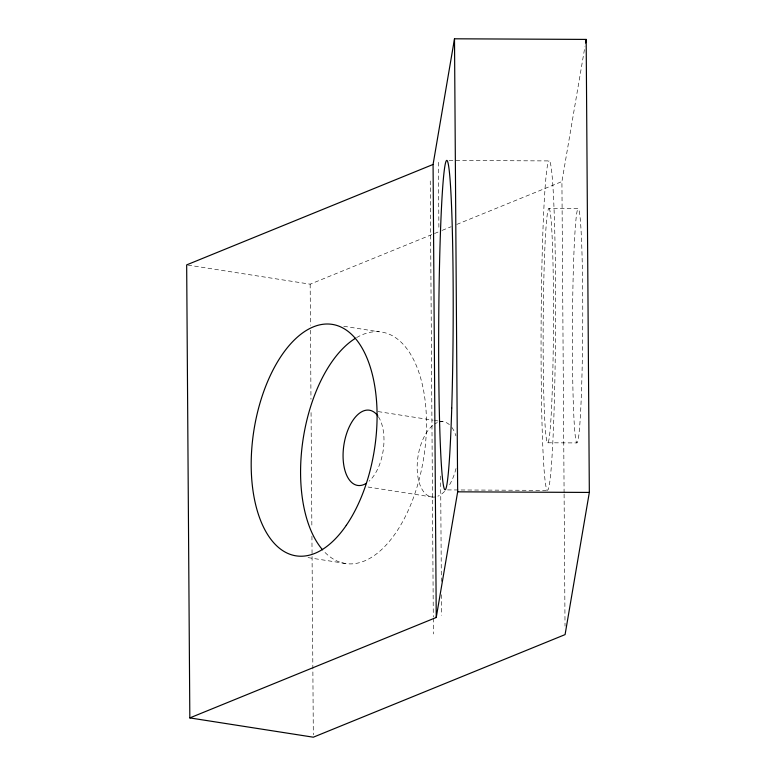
<?xml version="1.0" encoding="UTF-8"?>
<svg xmlns="http://www.w3.org/2000/svg" width="776" height="776" viewBox="0 0 776 776"><rect width="100%" height="100%" fill="white"/><g stroke="black" fill="none" stroke-linecap="round" stroke-linejoin="round"><path stroke-width="0.58" stroke-dasharray="3.88 2.91" d="M564.094 492.876L561.921 181.574L584.949 46.579M187.86 265.072L310.167 284.171L441.078 230.821M442.194 230.365L451.147 226.718M456.744 224.439L561.921 181.574M449.071 160.448L549.068 160.913A164.735 7.226 -89.7 0 1 554.142 408.506A164.735 7.226 -89.7 0 1 541.638 407.526A164.735 7.226 -89.7 0 1 549.068 160.913M548.836 208.501A117.147 5.141 -89.7 0 1 552.454 384.566A117.147 5.141 -89.7 0 1 543.549 383.868A117.147 5.141 -89.7 0 1 548.836 208.501L578.101 208.637A117.147 5.141 -89.7 0 1 581.709 384.702A117.147 5.141 -89.7 0 1 572.814 384.004A117.147 5.141 -89.7 0 1 578.101 208.637M547.72 442.786L576.985 442.921M447.5 489.918L547.497 490.383M343.768 326.269L379.047 331.779M378.135 411.59L433.105 420.185M434.308 420.369L437.887 420.931M439.09 421.116L442.669 421.678M368.037 487.018L432.581 497.096M308.014 557.605L347.997 563.851M564.103 494.089L565.025 626.125M438.421 162.281L438.896 230.113M440.613 476.008L441.34 581.389M441.437 594.717L441.583 615.31M430.253 180.963L433.299 617.036M433.309 618.249L433.415 633.992M310.167 284.171L310.458 325.357M310.487 330.207L310.972 399.252M311.069 412.57L311.865 527.641M311.933 536.129L313.32 734.775M439.507 421.911A38.072 19.836 -81.1 0 1 450.303 425.539M451.904 427.469A38.072 19.836 -81.1 0 1 455.939 435.899M456.016 468.471A38.072 19.836 -81.1 0 1 448.072 487.095M444.619 491.383A38.072 19.836 -81.1 0 1 437.877 496.194M435.743 496.863A38.072 19.836 -81.1 0 1 417.187 469.014A38.072 19.836 -81.1 0 1 433.813 424.588M434.696 423.987A38.072 19.836 -81.1 0 1 437.363 422.58M356.582 337.608A117.147 61.023 -81.1 0 1 423.832 457.113A117.147 61.023 -81.1 0 1 323.398 550.756M378.426 416.79A38.072 19.836 -81.1 0 1 369.066 481.207"/><path stroke-width="1.16" d="M433.076 164.464L454.503 38.8L586.171 39.411L589.333 492.43L565.083 634.603L313.329 737.2L189.829 717.907L186.667 264.888L433.076 164.464L436.238 617.492L189.829 717.907M436.238 617.492L457.665 491.829L454.503 38.8M585.56 42.99L586.171 39.411M457.665 491.829L589.333 492.43M322.612 549.864A117.147 61.023 -81.1 0 1 303.212 438.508A117.147 61.023 -81.1 0 1 355.553 338.229M366.447 483.215A38.072 19.836 -81.1 0 1 344.069 443.872A38.072 19.836 -81.1 0 1 377.805 415.887M451.739 408.03A164.735 7.226 -89.7 0 0 446.666 160.438A164.735 7.226 -89.7 0 0 439.235 407.051A164.735 7.226 -89.7 0 0 451.739 408.03M346.28 525.352A117.147 61.023 -81.1 0 0 344.913 329.189A117.147 61.023 -81.1 0 0 251.191 465.745A117.147 61.023 -81.1 0 0 346.28 525.352"/></g></svg>
